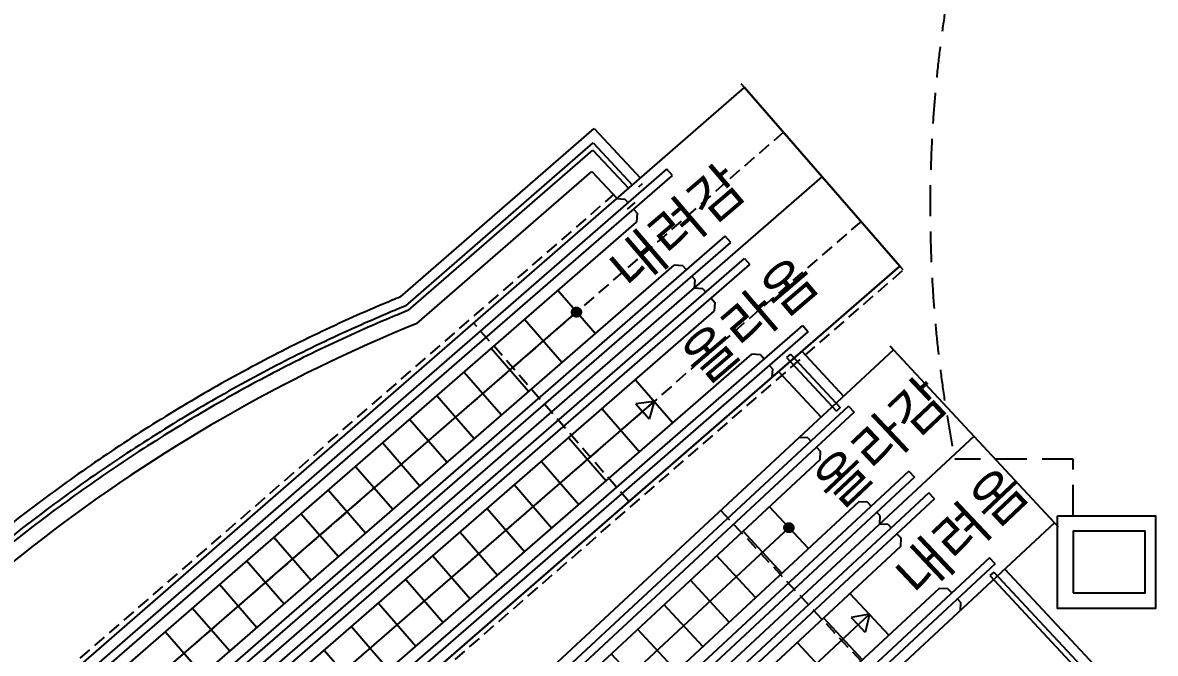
# Model space of a CAD drawing. Header units: millimetres. Extents: x -7616 to 421613, y 91067 to 341353.
# Drawn here: x 144132 to 155147, y 222080 to 228215 of the extents above; entities that cross this region are included whole.
import ezdxf
from ezdxf.enums import TextEntityAlignment as Align
from ezdxf.xclip import XClip

# ---------------------------------------------------------------- set-up
doc = ezdxf.new("R2010")
doc.units = ezdxf.units.MM
doc.header["$LTSCALE"] = 500
doc.header["$MEASUREMENT"] = 0
doc.header["$XCLIPFRAME"] = 0
doc.linetypes.add('HIDDEN2', pattern=[0.188, 0.125, -0.063])
doc.linetypes.add('HOON1', pattern=[3, 2, -1])
doc.layers.add('e-plan', color=9, linetype='CONTINUOUS')
doc.styles.add('돋움', font='Dotum.ttf')

# ---------------------------------------------------------------- blocks, each defined once
blk = doc.blocks.new('1F 기둥 140514')
at = {"layer": 'e-plan', "ltscale": 0.5}
blk.add_lwpolyline([(208384.1535552293, 92599.9994526133), (209084.1535553187, 92599.9994526133), (209084.1535553187, 93199.99945262447), (208384.1535552293, 93199.99945262447)], close=True, dxfattribs=at)
blk = doc.blocks.new('A$C71E245D9')
at = {"layer": 'e-plan', "linetype": 'HIDDEN2', "ltscale": 2}
for p, q in [((0.0008553862571716309, 2399.999029494822), (0.0008553862571716309, 2349.999029498547)), ((2965.000855386257, 2349.999029494822), (2965.000855386257, 49.99902949854732)), ((13305.00085538626, 2349.999029491097), (13305.00085538626, 49.99902949482203)), ((15600.00085538626, 2399.999029491097), (15600.00085538626, 2349.999029494822)), ((0.0008553862571716309, 49.99902949854732), (0.0008553862571716309, -0.000970497727394104)), ((15600.00085538626, 49.99902949482203), (15600.00085538626, -0.0009705014526844025))]:
    blk.add_line(p, q, dxfattribs=at)
at = {"layer": 'e-plan'}
for p, q in [((15600.00085538626, 2349.999029491097), (0.0008553862571716309, 2349.999029494822)), ((0.0008553862571716309, 2349.999029494822), (0.0008553862571716309, 49.99902949854732)), ((1600.000855386257, 2289.999029494822), (1660.000855386257, 2349.999029494822)), ((14405.00085538626, 2289.999029491097), (14345.00085538626, 2349.999029491097)), ((15600.00085538626, 2349.999029491097), (15600.00085538626, 49.99902949482203)), ((14905.00085538626, 2247.499029491097), (1100.000855386257, 2247.499029494822)), ((1100.000855386257, 2167.499029494822), (1100.000855386257, 2247.499029494822)), ((1600.000855386257, 2289.999029494822), (1600.000855386257, 2247.499029494822)), ((14405.00085538626, 2289.999029491097), (14405.00085538626, 2247.499029491097)), ((14905.00085538626, 2247.499029491097), (14905.00085538626, 2167.499029491097)), ((14905.00085538626, 2167.499029491097), (1100.000855386257, 2167.499029494822)), ((1600.000855386257, 2167.499029494822), (1600.000855386257, 2112.499029494822)), ((1600.000855386257, 2112.499029494822), (1660.000855386257, 2052.499029494822)), ((14405.00085538626, 2112.499029491097), (14345.00085538626, 2052.499029491097)), ((14405.00085538626, 2167.499029491097), (14405.00085538626, 2112.499029491097)), ((14345.00085538626, 2052.499029491097), (1660.000855386257, 2052.499029494822)), ((2236.800855398178, 1497.499029494822), (2236.800855398178, 2052.499029494822)), ((2666.400855392218, 1497.499029494822), (2666.400855392218, 2052.499029494822)), ((3096.000855386257, 1497.499029494822), (3096.000855386257, 2052.499029494822)), ((3525.600855380297, 1497.499029494822), (3525.600855380297, 2052.499029494822)), ((3875.600855380297, 1497.499029494822), (3875.600855380297, 2052.499029494822)), ((4225.600855380297, 1497.499029494822), (4225.600855380297, 2052.499029494822)), ((4575.600855380297, 1497.499029494822), (4575.600855380297, 2052.499029494822)), ((4925.600855380297, 1497.499029494822), (4925.600855380297, 2052.499029494822)), ((5275.600855380297, 1497.499029494822), (5275.600855380297, 2052.499029494822)), ((5625.600855380297, 1497.499029494822), (5625.600855380297, 2052.499029494822)), ((5975.600855380297, 1497.499029494822), (5975.600855380297, 2052.499029494822)), ((6325.600855380297, 1497.499029494822), (6325.600855380297, 2052.499029494822)), ((6675.600855380297, 1497.499029494822), (6675.600855380297, 2052.499029494822)), ((7025.600855380297, 1497.499029494822), (7025.600855380297, 2052.499029494822)), ((7375.600855380297, 1497.499029494822), (7375.600855380297, 2052.499029494822)), ((7725.600855380297, 1497.499029494822), (7725.600855380297, 2052.499029494822)), ((8075.600855380297, 1497.499029494822), (8075.600855380297, 2052.499029494822)), ((8425.600855380297, 1497.499029494822), (8425.600855380297, 2052.499029494822)), ((8775.600855380297, 1497.499029494822), (8775.600855380297, 2052.499029494822)), ((9125.600855380297, 1497.499029494822), (9125.600855380297, 2052.499029494822)), ((9475.600855380297, 1497.499029494822), (9475.600855380297, 2052.499029494822)), ((9825.600855380297, 1497.499029494822), (9825.600855380297, 2052.499029494822)), ((10175.6008553803, 1497.499029494822), (10175.6008553803, 2052.499029494822)), ((10525.6008553803, 1497.499029494822), (10525.6008553803, 2052.499029494822)), ((10875.6008553803, 1497.499029494822), (10875.6008553803, 2052.499029494822)), ((11225.6008553803, 1497.499029494822), (11225.6008553803, 2052.499029494822)), ((11575.6008553803, 1497.499029494822), (11575.6008553803, 2052.499029494822)), ((11925.6008553803, 1497.499029494822), (11925.6008553803, 2052.499029494822)), ((12275.6008553803, 1497.499029494822), (12275.6008553803, 2052.499029494822)), ((12625.6008553803, 1497.499029494822), (12625.6008553803, 2052.499029494822)), ((12975.6008553803, 1497.499029494822), (12975.6008553803, 2052.499029494822)), ((13325.6008553803, 1497.499029494822), (13325.6008553803, 2052.499029494822)), ((13675.6008553803, 1497.499029494822), (13675.6008553803, 2052.499029494822)), ((2236.800855398178, 1774.999029491097), (2387.355505421758, 1874.597996097058)), ((2387.355505421758, 1874.597996097058), (2387.355505377054, 1774.999029412866)), ((2236.800855398178, 1774.999029491097), (2387.35550531745, 1675.400062728673)), ((13675.6008553803, 1774.999029494822), (2236.800854474306, 1774.999029494822)), ((2387.35550531745, 1675.400062728673), (2387.355505377054, 1774.999029412866)), ((1600.000855386257, 1437.499029494822), (1660.000855386257, 1497.499029494822)), ((1600.000855386257, 1382.499029494822), (1600.000855386257, 1437.499029494822)), ((14345.00085538626, 1497.499029491097), (1660.000855386257, 1497.499029494822)), ((14405.00085538626, 1437.499029491097), (14345.00085538626, 1497.499029491097)), ((14405.00085538626, 1382.499029491097), (14405.00085538626, 1437.499029491097)), ((14905.00085538626, 1382.499029491097), (1100.000855386257, 1382.499029494822)), ((1100.000855386257, 1302.499029494822), (1100.000855386257, 1382.499029494822)), ((14905.00085538626, 1382.499029491097), (14905.00085538626, 1302.499029491097)), ((14905.00085538626, 1302.499029491097), (1100.000855386257, 1302.499029494822)), ((1600.000855386257, 1259.999029494822), (1600.000855386257, 1302.499029494822)), ((1600.000855386257, 1259.999029494822), (1660.000855386257, 1199.999029494822)), ((14405.00085538626, 1259.999029491097), (14345.00085538626, 1199.999029491097)), ((14405.00085538626, 1259.999029491097), (14405.00085538626, 1302.499029491097)), ((15600.00085538626, 1199.999029491097), (0.0008553862571716309, 1199.999029494822)), ((1600.000855386257, 1139.999029494822), (1660.000855386257, 1199.999029494822)), ((1600.000855386257, 1139.999029494822), (1600.000855386257, 1097.499029494822)), ((14405.00085538626, 1139.999029491097), (14345.00085538626, 1199.999029491097)), ((14405.00085538626, 1139.999029491097), (14405.00085538626, 1097.499029491097)), ((14905.00085538626, 1097.499029491097), (1100.000855386257, 1097.499029494822)), ((1100.000855386257, 1097.499029494822), (1100.000855386257, 1017.499029494822)), ((14905.00085538626, 1017.499029491097), (1100.000855386257, 1017.499029494822)), ((1600.000855386257, 1017.499029494822), (1600.000855386257, 962.499029494822)), ((14405.00085538626, 1017.499029491097), (14405.00085538626, 962.4990294910967)), ((14905.00085538626, 1017.499029491097), (14905.00085538626, 1097.499029491097)), ((1600.000855386257, 962.499029494822), (1660.000855386257, 902.499029494822)), ((14345.00085538626, 902.4990294910967), (1660.000855386257, 902.499029494822)), ((2236.800855398178, 902.499029494822), (2236.800855398178, 347.4990294985473)), ((2666.400855392218, 902.499029494822), (2666.400855392218, 347.4990294985473)), ((3096.000855386257, 902.499029494822), (3096.000855386257, 347.4990294985473)), ((3525.600855380297, 902.499029494822), (3525.600855380297, 347.4990294985473)), ((3875.600855380297, 902.499029494822), (3875.600855380297, 347.4990294985473)), ((4225.600855380297, 902.499029494822), (4225.600855380297, 347.4990294985473)), ((4575.600855380297, 902.499029494822), (4575.600855380297, 347.4990294985473)), ((4925.600855380297, 902.499029494822), (4925.600855380297, 347.4990294985473)), ((5275.600855380297, 902.499029494822), (5275.600855380297, 347.4990294985473)), ((5625.600855380297, 902.499029494822), (5625.600855380297, 347.4990294985473)), ((5975.600855380297, 902.499029494822), (5975.600855380297, 347.4990294985473)), ((6325.600855380297, 902.499029494822), (6325.600855380297, 347.4990294985473)), ((6675.600855380297, 902.499029494822), (6675.600855380297, 347.4990294985473)), ((7025.600855380297, 902.499029494822), (7025.600855380297, 347.4990294985473)), ((7375.600855380297, 902.499029494822), (7375.600855380297, 347.4990294985473)), ((7725.600855380297, 902.499029494822), (7725.600855380297, 347.4990294985473)), ((8075.600855380297, 902.499029494822), (8075.600855380297, 347.4990294985473)), ((8425.600855380297, 902.499029494822), (8425.600855380297, 347.4990294985473)), ((8775.600855380297, 902.499029494822), (8775.600855380297, 347.4990294985473)), ((9125.600855380297, 902.499029494822), (9125.600855380297, 347.4990294985473)), ((9475.600855380297, 902.499029494822), (9475.600855380297, 347.4990294985473)), ((9825.600855380297, 902.499029494822), (9825.600855380297, 347.4990294985473)), ((10175.6008553803, 902.499029494822), (10175.6008553803, 347.4990294985473)), ((10525.6008553803, 902.499029494822), (10525.6008553803, 347.4990294985473)), ((10875.6008553803, 902.499029494822), (10875.6008553803, 347.4990294985473)), ((11225.6008553803, 902.499029494822), (11225.6008553803, 347.4990294985473)), ((11575.6008553803, 902.499029494822), (11575.6008553803, 347.4990294985473)), ((11925.6008553803, 902.499029494822), (11925.6008553803, 347.4990294985473)), ((12275.6008553803, 902.499029494822), (12275.6008553803, 347.4990294985473)), ((12625.6008553952, 902.499029494822), (12625.6008553952, 347.4990294985473)), ((12975.6008553952, 902.499029494822), (12975.6008553952, 347.4990294985473)), ((13325.6008553952, 902.499029494822), (13325.6008553952, 347.4990294985473)), ((13675.6008553952, 902.499029494822), (13675.6008553952, 347.4990294985473)), ((14405.00085538626, 962.4990294910967), (14345.00085538626, 902.4990294910967)), ((13675.60085389018, 624.9990303963423), (13525.0462038666, 724.5979970023036)), ((13525.0462038666, 724.5979970023036), (13525.0462039113, 624.9990303181112)), ((13675.60085825622, 624.9990294985473), (2236.800855398178, 624.9990294985473)), ((13675.60085389018, 624.9990303963423), (13525.04620397091, 525.4000636339188)), ((13525.04620397091, 525.4000636339188), (13525.0462039113, 624.9990303181112)), ((1600.000855386257, 287.4990294985473), (1660.000855386257, 347.4990294985473)), ((14345.00085538626, 347.499029494822), (1660.000855386257, 347.4990294985473)), ((14405.00085538626, 287.499029494822), (14345.00085538626, 347.499029494822)), ((14905.00085538626, 232.499029494822), (1100.000855386257, 232.4990294985473)), ((1100.000855386257, 232.4990294985473), (1100.000855386257, 152.4990294985473)), ((1600.000855386257, 232.4990294985473), (1600.000855386257, 287.4990294985473)), ((14405.00085538626, 232.499029494822), (14405.00085538626, 287.499029494822)), ((14905.00085538626, 152.499029494822), (14905.00085538626, 232.499029494822)), ((14905.00085538626, 152.499029494822), (1100.000855386257, 152.4990294985473)), ((1600.000855386257, 109.9990294985473), (1600.000855386257, 152.4990294985473)), ((14405.00085538626, 109.999029494822), (14405.00085538626, 152.499029494822)), ((15600.00085538626, 49.99902949482203), (0.0008553862571716309, 49.99902949854732)), ((1600.000855386257, 109.9990294985473), (1660.000855386257, 49.99902949854732)), ((14405.00085538626, 109.999029494822), (14345.00085538626, 49.99902949482203))]:
    blk.add_line(p, q, dxfattribs=at)
for centre, radius in [((13675.60085825622, 1774.999029491097), 45), ((13675.60085825622, 1774.999029491097), 30), ((13675.60085825622, 1774.999029491097), 15), ((2236.800855398178, 624.9990300871432), 44.99999999999999), ((2236.800855398178, 624.9990300871432), 29.99999999999999), ((2236.800855398178, 624.9990300871432), 15)]:
    blk.add_circle(centre, radius, dxfattribs=at)
blk = doc.blocks.new('A$C206C7AD2')
at = {"layer": 'e-plan', "linetype": 'HIDDEN2', "ltscale": 2}
for p, q in [((19000.00085538626, 2399.999029487371), (0.0008553862571716309, 2399.999029487371)), ((0.0008553862571716309, 2399.999029487371), (0.0008553862571716309, 2349.999029502273)), ((3490.000855386257, 2349.999029487371), (3490.000855386257, 49.99902948737144)), ((0.0008553862571716309, 1774.999029502273), (19000.00085538626, 1774.999029487371)), ((0.0008553862571716309, 624.9990295022726), (19000.00085538626, 624.9990294873714)), ((0.0008553862571716309, 49.99902950227261), (0.0008553862571716309, -0.000970497727394104)), ((19000.00085538626, -0.0009705126285552979), (0.0008553862571716309, -0.0009705126285552979))]:
    blk.add_line(p, q, dxfattribs=at)
at = {"layer": 'e-plan'}
for p, q in [((19000.00085538626, 2349.999029487371), (0.0008553862571716309, 2349.999029487371)), ((0.0008553862571716309, 2349.999029487371), (0.0008553862571716309, 49.99902950227261)), ((1590.000855386257, 2289.999029487371), (1650.000855386257, 2349.999029487371)), ((18350.00085538626, 2247.499029487371), (1090.000855386257, 2247.499029487371)), ((1090.000855386257, 2167.499029487371), (1090.000855386257, 2247.499029487371)), ((1590.000855386257, 2289.999029487371), (1590.000855386257, 2247.499029487371)), ((18350.00085538626, 2167.499029487371), (1090.000855386257, 2167.499029487371)), ((1590.000855386257, 2167.499029487371), (1590.000855386257, 2112.499029487371)), ((1590.000855386257, 2112.499029487371), (1650.000855386257, 2052.499029487371)), ((17790.00085538626, 2052.499029487371), (1650.000855386257, 2052.499029487371)), ((2666.400855392218, 1497.499029487371), (2666.400855392218, 2052.499029487371)), ((3096.000855386257, 1497.499029487371), (3096.000855386257, 2052.499029487371)), ((3525.600855380297, 1497.499029487371), (3525.600855380297, 2052.499029487371)), ((3875.600855380297, 1497.499029487371), (3875.600855380297, 2052.499029487371)), ((4225.600855380297, 1497.499029487371), (4225.600855380297, 2052.499029487371)), ((4575.600855380297, 1497.499029487371), (4575.600855380297, 2052.499029487371)), ((4925.600855380297, 1497.499029487371), (4925.600855380297, 2052.499029487371)), ((5275.600855380297, 1497.499029487371), (5275.600855380297, 2052.499029487371)), ((5625.600855380297, 1497.499029487371), (5625.600855380297, 2052.499029487371)), ((5975.600855380297, 1497.499029487371), (5975.600855380297, 2052.499029487371)), ((6325.600855380297, 1497.499029487371), (6325.600855380297, 2052.499029487371)), ((6675.600855380297, 1497.499029487371), (6675.600855380297, 2052.499029487371)), ((2666.400856785476, 1774.999028563499), (2816.955506704748, 1874.597995325923)), ((2816.955506704748, 1874.597995325923), (2816.955506764352, 1774.999028638005)), ((17175.60085250437, 1774.999029487371), (2666.400855392218, 1774.999029487371)), ((2666.400856785476, 1774.999028563499), (2816.955506809056, 1675.400061964989)), ((2816.955506809056, 1675.400061964989), (2816.955506764352, 1774.999028638005)), ((1590.000855386257, 1437.499029487371), (1650.000855386257, 1497.499029487371)), ((1590.000855386257, 1382.499029487371), (1590.000855386257, 1437.499029487371)), ((17790.00085538626, 1497.499029487371), (1650.000855386257, 1497.499029487371)), ((18350.00085538626, 1382.499029487371), (1090.000855386257, 1382.499029487371)), ((1090.000855386257, 1302.499029487371), (1090.000855386257, 1382.499029487371)), ((18350.00085538626, 1302.499029487371), (1090.000855386257, 1302.499029487371)), ((1590.000855386257, 1259.999029487371), (1590.000855386257, 1302.499029487371)), ((1590.000855386257, 1259.999029487371), (1650.000855386257, 1199.999029487371)), ((19000.00085538626, 1199.999029487371), (0.0008553862571716309, 1199.999029487371)), ((1590.000855386257, 1139.999029487371), (1650.000855386257, 1199.999029487371)), ((1590.000855386257, 1139.999029487371), (1590.000855386257, 1097.499029487371)), ((18350.00085538626, 1097.499029487371), (1090.000855386257, 1097.499029487371)), ((1090.000855386257, 1097.499029487371), (1090.000855386257, 1017.499029487371)), ((18350.00085538626, 1017.499029487371), (1090.000855386257, 1017.499029487371)), ((1590.000855386257, 1017.499029487371), (1590.000855386257, 962.4990294873714)), ((1590.000855386257, 962.4990294873714), (1650.000855386257, 902.4990294873714)), ((17790.00085538626, 902.4990294873714), (1650.000855386257, 902.4990294873714)), ((2666.400855392218, 902.4990294873714), (2666.400855392218, 347.4990294873714)), ((3096.000855386257, 902.4990294873714), (3096.000855386257, 347.4990294873714)), ((3525.600855380297, 902.4990294873714), (3525.600855380297, 347.4990294873714)), ((3875.600855380297, 902.4990294873714), (3875.600855380297, 347.4990294873714)), ((4225.600855380297, 902.4990294873714), (4225.600855380297, 347.4990294873714)), ((4575.600855380297, 902.4990294873714), (4575.600855380297, 347.4990294873714)), ((4925.600855380297, 902.4990294873714), (4925.600855380297, 347.4990294873714)), ((5275.600855380297, 902.4990294873714), (5275.600855380297, 347.4990294873714)), ((5625.600855380297, 902.4990294873714), (5625.600855380297, 347.4990294873714)), ((5975.600855380297, 902.4990294873714), (5975.600855380297, 347.4990294873714)), ((6325.600855380297, 902.4990294873714), (6325.600855380297, 347.4990294873714)), ((6675.600855380297, 902.4990294873714), (6675.600855380297, 347.4990294873714)), ((7025.600855380297, 902.4990294873714), (7025.600855380297, 347.4990294873714)), ((7375.600855380297, 902.4990294873714), (7375.600855380297, 347.4990294873714)), ((7725.600855380297, 902.4990294873714), (7725.600855380297, 347.4990294873714)), ((17175.6008553803, 624.9990294873714), (2666.400854468346, 624.9990289062262)), ((1590.000855386257, 287.4990295022726), (1650.000855386257, 347.4990295022726)), ((17790.00085538626, 347.4990294873714), (1650.000855386257, 347.4990295022726)), ((18350.00085538626, 232.4990294873714), (1090.000855386257, 232.4990295022726)), ((1090.000855386257, 232.4990295022726), (1090.000855386257, 152.4990295022726)), ((1590.000855386257, 232.4990295022726), (1590.000855386257, 287.4990295022726)), ((18350.00085538626, 152.4990294873714), (1090.000855386257, 152.4990295022726)), ((1590.000855386257, 109.9990295022726), (1590.000855386257, 152.4990295022726)), ((19000.00085538626, 49.99902948737144), (0.0008553862571716309, 49.99902950227261)), ((1590.000855386257, 109.9990295022726), (1650.000855386257, 49.99902950227261))]:
    blk.add_line(p, q, dxfattribs=at)
for radius in [45, 30, 15]:
    blk.add_circle((2666.400855392218, 624.9990294873714), radius, dxfattribs=at)

msp = doc.modelspace()

# ---------------------------------------------------------------- linework, layer by layer
at = {"layer": 'e-plan', "ltscale": 0.5}
for p, q in [((147805.4118721306, 225547.3025323806), (149688.9187576592, 227184.6100885366)), ((149688.9187576592, 227184.6100885441), (150139.312042725, 226701.6224224289)), ((147964.5352062404, 225288.1224383732), (149667.0920954018, 226768.132562494)), ((149667.0920954018, 226768.132562494), (149912.7611599832, 226504.6847446134)), ((151708.8643997281, 225018.4835860153), (152115.6960359633, 224582.2100690772)), ((151482.3135169863, 224821.5459081997), (151895.9511700242, 224377.9738318046)), ((153684.2944141, 222900.0942497236), (154696.9252448499, 221814.1806320233))]:
    msp.add_line(p, q, dxfattribs=at)
at = {"layer": 'e-plan'}
for p, q in [((147858.4970983833, 225460.9475161863), (149681.6432035833, 227045.7842465324)), ((149681.6432035833, 227045.7842465249), (150063.7950818061, 226635.9765298312)), ((147885.0232467025, 225417.7556954605), (149678.0054265379, 226976.3713255172)), ((149678.0054265379, 226976.3713255135), (150026.0366013467, 226603.1535835286)), ((150157.47113159, 226647.8446954397), (150119.7126511305, 226615.0217491445)), ((150085.5221246004, 226466.0492104051), (150010.0051634728, 226400.4033180383)), ((151597.5207002431, 224991.2571668458), (151559.7622197836, 224958.4342205395)), ((151559.7622197836, 224958.4342205395), (152045.3921054273, 224437.6599265282)), ((151597.5207002431, 224991.2571668458), (152080.7689951181, 224473.0368162302)), ((152080.7689951181, 224473.0368162302), (152045.3921054273, 224437.6599265357)), ((153575.2411624908, 222870.4116259274), (153538.6170181602, 222836.3722530474)), ((153538.6170181602, 222836.37225304), (154546.9252440005, 221755.0940615853)), ((153575.2411624908, 222870.4116259274), (154596.9252440005, 221774.7895853688))]:
    msp.add_line(p, q, dxfattribs=at)
at = {"layer": 'e-plan', "linetype": 'HOON1', "ltscale": 0.3}
msp.add_lwpolyline([(154346.9225333303, 223418.1616669466), (154346.9225333303, 223968.1616656278), (153196.9237835377, 223968.1616654267, -0.09795918373600285), (153196.9237842232, 228868.1616680195), (154346.9225334495, 228868.1616656129), (154346.9225333303, 229418.1616669392)], format="xyb", dxfattribs=at)
at = {"layer": 'e-plan'}
msp.add_lwpolyline([(143900.6142692536, 221278.4051867259), (151153.0128155767, 227582.8190603798), (152661.9485822439, 225846.9870258925), (145636.3212976574, 219739.7024025713)], dxfattribs=at)
msp.add_lwpolyline([(154196.9252461165, 223418.1616667603), (155146.9252462059, 223418.1616667603), (155146.9252462059, 222518.1616667492), (154196.9252461165, 222518.1616667492)], close=True, dxfattribs=at)
at = {"layer": 'e-plan', "ltscale": 0.5}
msp.add_ellipse((148646.0742422014, 218305.9931704124), major_axis=(-8376.39481310883, -5820.310123603682), ratio=0.6372549019607843, start_param=4.370009198220434, end_param=6.036073544472654, dxfattribs=at)
msp.add_open_spline([(147805.4118721455, 225547.3025323806), (147752.1754783809, 225525.5847284776), (147698.9809230685, 225503.5214146991), (147414.4024769932, 225383.5452591424), (147183.9046635448, 225279.4810785298), (146726.0081200271, 225058.940327691), (146498.6096208512, 224942.4638434519), (146048.1274044781, 224697.7358852533), (145825.043915835, 224569.48451796), (145384.3874406933, 224301.9036273864), (145166.8146770715, 224162.5742294957), (144738.348610264, 223873.5900569317), (144527.4555213868, 223723.9354245012), (144113.48443183, 223415.1054856015), (143910.4066341936, 223255.9303363917), (143513.1621536731, 222928.9114905578), (143318.9956599146, 222761.0679642764), (142940.6243191778, 222417.6069933568), (142756.4196445316, 222241.989729954), (142398.9715466767, 221883.9131338206), (142225.7282758921, 221701.453990521), (141891.1467786848, 221330.6571321731), (141729.8086814254, 221142.319611149), (141419.9212750613, 220760.755376177), (141271.3720682084, 220567.5288557579), (140987.8826521158, 220177.1960469728), (140852.9425147295, 219980.0899443013), (140597.4252876609, 219583.0217222517), (140476.8482369601, 219383.0597702136), (140250.7434028953, 218981.3125862015), (140145.2156256556, 218779.5274884385), (139949.8270552426, 218375.1711495315), (139859.9662407755, 218172.5999897962), (139696.4610656917, 217767.7097470743), (139622.8166717857, 217565.390668871), (139492.2264524072, 217162.0425039177), (139435.2806129872, 216961.0133213607), (139338.5031129539, 216561.2838325446), (139298.6715110212, 216362.5833158885), (139236.4711537331, 215968.5555713346), (139214.102605921, 215773.228033377), (139187.1064056724, 215387.0040950683), (139182.4791954726, 215196.1073556115), (139191.1636818766, 214819.8263849152), (139204.4761116027, 214634.4419347738), (139245.0837019205, 214303.3730702532), (139269.3989579796, 214156.5946430546), (139302.8555985212, 213997.5932700542), (139306.0237193822, 213982.8636522723), (139309.2549765974, 213968.1608890613)], degree=3, knots=[4.375024135396158, 4.375024135396158, 4.375024135396158, 4.375024135396158, 4.392158025971255, 4.392158025971255, 4.466771492748565, 4.466771492748565, 4.541384959525876, 4.541384959525876, 4.615998426303186, 4.615998426303186, 4.690611893080496, 4.690611893080496, 4.765225359857807, 4.765225359857807, 4.839838826635117, 4.839838826635117, 4.914452293412428, 4.914452293412428, 4.989065760189738, 4.989065760189738, 5.063679226967048, 5.063679226967048, 5.138292693744359, 5.138292693744359, 5.212906160521669, 5.212906160521669, 5.28751962729898, 5.28751962729898, 5.36213309407629, 5.36213309407629, 5.4367465608536, 5.4367465608536, 5.511360027630911, 5.511360027630911, 5.585973494408221, 5.585973494408221, 5.660586961185532, 5.660586961185532, 5.735200427962842, 5.735200427962842, 5.809813894740152, 5.809813894740152, 5.884427361517463, 5.884427361517463, 5.959040828294773, 5.959040828294773, 6.020100611620361, 6.020100611620361, 6.026346960361581, 6.026346960361581, 6.026346960361581, 6.026346960361581], dxfattribs=at)
at = {"layer": 'e-plan'}
for points, knots in [([(147858.4970983833, 225460.9475161863), (147800.6020390063, 225437.4053181243), (147742.7537362694, 225413.450573532), (147448.6285264611, 225289.456631722), (147213.2437776595, 225182.9945455511), (146752.4172566354, 224960.2681051736), (146526.8852843612, 224844.3742975463), (146078.703668785, 224600.1584273075), (145856.0817364573, 224471.7654617076), (145416.2235815048, 224203.7743823921), (145198.9919465154, 224064.1702965555), (144772.6917286932, 223775.5653345754), (144563.578653258, 223626.634937415), (144155.0522258698, 223320.7889914868), (143955.5664578944, 223163.9625201133), (143566.2354380011, 222842.6668580567), (143376.3483927369, 222678.239400657), (143006.4054682821, 222342.0934853201), (142826.3389458179, 222170.3846103345), (142476.9918204218, 221820.6243957748), (142307.6976788908, 221642.5827209187), (141980.9015036493, 221281.266151162), (141823.3745490133, 221098.0047226046), (141520.9436167895, 220727.3109987025), (141376.0074966073, 220539.8921786753), (141099.4847006171, 220161.9470731003), (140967.8591990292, 219971.4331320693), (140718.5975990861, 219588.3781495487), (140600.9149114161, 219395.8478026633), (140380.0976841419, 219009.8712632154), (140276.9061116993, 218816.4336464648), (140085.5721492737, 218429.8542600257), (139997.3537012755, 218236.7183124219), (139835.9698832154, 217851.1009135154), (139762.7727448314, 217658.6213225109), (139631.8388521045, 217275.5155872387), (139574.0492563664, 217084.8875528184), (139474.0650328367, 216706.2075657417), (139431.8324472427, 216518.152209567), (139363.5248818516, 216147.6896603723), (139337.2308474749, 215965.2417748516), (139300.0754846602, 215604.125526229), (139289.2178302675, 215425.4582129103), (139283.0807051032, 215072.7840478664), (139287.8056122928, 214898.7775915471), (139312.9077566087, 214556.3131104616), (139333.2900354087, 214387.8549172749), (139373.2916645973, 214153.5048545172), (139386.4582111507, 214084.9540653286), (139400.9900996506, 214017.0000792277)], [4.373370317783063, 4.373370317783063, 4.373370317783063, 4.373370317783063, 4.392127908788114, 4.392127908788114, 4.468835187165154, 4.468835187165154, 4.543342706716165, 4.543342706716165, 4.618314721437982, 4.618314721437982, 4.693342391857685, 4.693342391857685, 4.767874927348318, 4.767874927348318, 4.841717260447871, 4.841717260447871, 4.915211685694582, 4.915211685694582, 4.988632397584596, 4.988632397584596, 5.061966786412661, 5.061966786412661, 5.135149061317845, 5.135149061317845, 5.208146070332898, 5.208146070332898, 5.280930054740895, 5.280930054740895, 5.353468440984121, 5.353468440984121, 5.425715492479206, 5.425715492479206, 5.497583316016078, 5.497583316016078, 5.569293080038055, 5.569293080038055, 5.640745879648873, 5.640745879648873, 5.712012516748301, 5.712012516748301, 5.782262537356677, 5.782262537356677, 5.852512557965053, 5.852512557965053, 5.922762578573429, 5.922762578573429, 5.993012599181805, 5.993012599181805, 6.022396614696174, 6.022396614696174, 6.022396614696174, 6.022396614696174]), ([(147885.0232467025, 225417.7556954568), (147824.9324007004, 225393.3604183776), (147764.8904461532, 225368.5185773877), (147478.6253024905, 225247.8511721661), (147253.1976955056, 225146.1764815991), (146805.2511409789, 224930.7948996407), (146582.7324109345, 224817.0881009271), (146141.787538436, 224578.2544169967), (145923.3616107374, 224453.1276397948), (145491.7659753382, 224192.125201272), (145278.5964775651, 224056.2496620921), (144858.6506603479, 223774.4765331132), (144651.874544081, 223628.5790783708), (144245.819570747, 223327.5407201444), (144046.5409083038, 223172.3999634256), (143656.5460717797, 222853.7011393589), (143465.8300820112, 222690.1432292034), (143093.9812768965, 222355.4792082963), (142912.848633778, 222184.3732637485), (142561.1373092502, 221835.5203992893), (142390.5587860614, 221657.7736529504), (142060.8716260463, 221296.5794217383), (141901.763131392, 221113.1321157423), (141595.8725766211, 220741.5047181976), (141449.0906405866, 220553.3248081078), (141168.6463727474, 220173.2224548181), (141034.9841448932, 219981.3001919744), (140781.5056571334, 219594.7202420664), (140661.6894793927, 219400.0627291446), (140436.5598519265, 219009.0309053009), (140331.2464620739, 218812.6567553451), (140135.7074354261, 218419.2167448198), (140045.4818378955, 218222.1510228832), (139880.6302089959, 217828.3548847717), (139806.004202035, 217631.6245737058), (139672.7894289165, 217239.524501281), (139614.200684902, 217044.1547997539), (139513.4233326584, 216655.7968989928), (139471.2347664356, 216462.8087058907), (139403.5450204581, 216080.2294679043), (139378.0439353406, 215890.6383780298), (139343.9388465702, 215515.8642957677), (139335.3350295841, 215330.6812322793), (139335.1525512307, 214965.7313246672), (139343.5741999715, 214785.9644423072), (139377.4817560583, 214432.8541000431), (139402.9680929154, 214259.5107287747), (139441.1367303401, 214069.0168552381), (139445.4460560649, 214048.2078891565), (139449.8838564723, 214027.456060676)], [4.372536784324058, 4.372536784324058, 4.372536784324058, 4.372536784324058, 4.392071073712093, 4.392071073712093, 4.465764747948651, 4.465764747948651, 4.539458422185208, 4.539458422185208, 4.613152096421766, 4.613152096421766, 4.686845770658324, 4.686845770658324, 4.760539444894881, 4.760539444894881, 4.834233119131439, 4.834233119131439, 4.907926793367997, 4.907926793367997, 4.981620467604555, 4.981620467604555, 5.055314141841112, 5.055314141841112, 5.12900781607767, 5.12900781607767, 5.202701490314228, 5.202701490314228, 5.276395164550785, 5.276395164550785, 5.350088838787343, 5.350088838787343, 5.423782513023901, 5.423782513023901, 5.497476187260459, 5.497476187260459, 5.571169861497016, 5.571169861497016, 5.644863535733574, 5.644863535733574, 5.718557209970132, 5.718557209970132, 5.792250884206689, 5.792250884206689, 5.865944558443247, 5.865944558443247, 5.939638232679805, 5.939638232679805, 6.013331906916362, 6.013331906916362, 6.02239659586145, 6.02239659586145, 6.02239659586145, 6.02239659586145])]:
    msp.add_open_spline(points, degree=3, knots=knots, dxfattribs=at)

# ---------------------------------------------------------------- block references
msp.add_blockref('1F 기둥 140514', (-54037.22830911283, 130068.1622141396), dxfattribs=at)
ref = msp.add_blockref('A$C206C7AD2', (151120.2111463964, 227620.5543681477), dxfattribs=dict(at, rotation=221.0000000000672))
XClip(ref).set_block_clipping_path([(0.0008553639054298401, -0.000970497727394104), (1645.0964525714517, -0.0009705126285552979), (14532.884705029428, -0.0009705275297164917), (15775.600855328143, 721.089887842536), (16584.077568553388, 1382.4990295022726), (17430.21093789488, 2399.9990294873714), (1650.0008553788066, 2399.9990295171738), (0.0008553490042686462, 2399.9990295171738)])
ref = msp.add_blockref('A$C71E245D9', (142774.7869427472, 212692.2722092253), dxfattribs=dict(at, rotation=42.90513545094792))
XClip(ref).set_block_clipping_path([(15875.512453004718, 2480.3618366979063), (7730.913281798363, 2489.011713270098), (8056.746038392186, 1401.1689607389271), (8519.340796396136, 1320.5086243376136), (7774.788977697492, 1097.4990294873714), (7714.660914495587, 1079.4893561676145), (8177.2556724995375, 998.8290197774768), (8495.301593706012, -63.01618581265211), (15875.512453004718, -63.01618581265211)])

# ---------------------------------------------------------------- texts
at = {"layer": 'e-plan', "lineweight": 0, "style": '돋움'}
for s, rotation, p in [('내려감', 40.51003241303513, (151197.0866021633, 226560.9998754767)), ('올라옴', 40.51003241303513, (151905.6251440167, 225660.1799497363)), ('올라감', 43.39823110352327, (153157.953701359, 224502.9626857174)), ('내려옴', 43.39823110352327, (153944.0898166716, 223630.1686631014))]:
    msp.add_text(s, height=400, rotation=rotation, dxfattribs=at).set_placement(p, align=Align.RIGHT)

doc.saveas('drawing.dxf')
